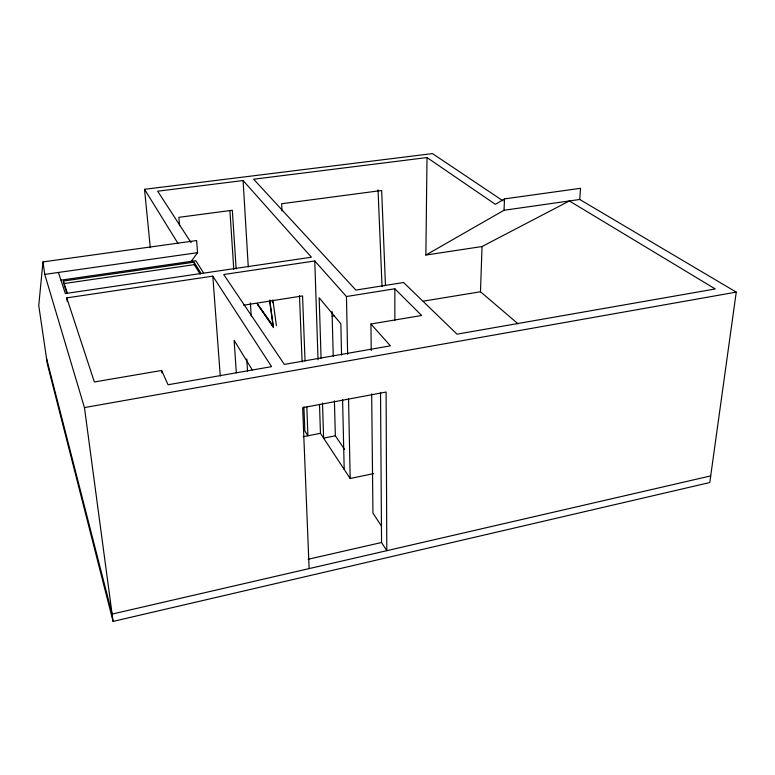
<?xml version="1.0" encoding="UTF-8"?>
<svg xmlns="http://www.w3.org/2000/svg" width="775" height="775" viewBox="0 0 775 775"><rect width="100%" height="100%" fill="white"/><g stroke="black" fill="none" stroke-linecap="round" stroke-linejoin="round"><path stroke-width="1.16" d="M425.863 255.052L427.015 157.557L253.657 179.219L355.88 290.073L403.562 282.517L457.027 334.17L715.257 288.959L569.363 200.958L482.04 246.528L425.863 255.052L504.031 210.257L579.719 199.475L736.25 292.117L709.784 482.534L113.082 621.405L47.343 363.969L38.75 305.524L42.974 261.911L196.608 240.56L197.577 252.669L190.543 262.347M518.039 323.805L480.49 291.758L482.04 246.528M504.031 210.257L504.515 198.894L580.523 188.306L579.719 199.475M504.515 198.894L495.38 204.338L427.015 157.557M710.704 475.908L112.104 614.081L46.519 358.331M308.13 559.269L381.552 542.51L386.802 550.676L386.105 392.043L302.657 407.689L309.128 568.598M319.503 404.405L320.453 433.332L350.174 478.504L373.744 473.573M303.238 436.693L320.453 433.332M344.575 449.413L335.352 435.821L323.611 438.137L322.497 403.048M42.974 261.911L44.756 274.398L84.446 407.582L736.25 292.117M161.617 370.469L94.356 381.978L66.766 297.881L212.815 276.142L271.56 366.643L168.078 384.758L161.617 370.469L161.849 372.882M370.944 323.998L421.639 315.473L394.843 288.784L346.454 296.515L314.776 260.972L223.723 274.524L284.338 364.405L390.406 345.834L370.944 323.998L371.225 350.494M331.971 316.171L334.335 315.783M423.276 301.165L480.49 291.758M243.65 305.205L302.55 295.914L305.05 361.024M60.944 280.153L195.823 260.71L203.699 273.12M200.163 274.147L194.234 264.662L63.695 283.611L63.347 281.054L194.031 262.173L201.151 273.498M44.756 274.398L197.577 252.669M150.302 247.709L144.528 189.303L432.46 153.595L503.014 200.851M58.416 272.451L65.342 293.56L311.424 257.213L243.088 180.536L157.674 191.202L191.096 242.682M273.449 326.391L257.503 304.178L273.158 326.488L269.613 300.807M381.581 526.235L372.94 513.098L371.68 393.855M144.528 189.303L177.988 243.389M252.204 369.859L234.118 340.293L236.327 372.872M63.347 281.054L67.406 293.25M64.063 284.725L66.65 292.524M257.155 303.606L273.459 327.622L269.778 300.061M272.877 299.973L276.384 325.607M272.393 300.516L272.693 302.686M66.766 297.881L67.251 301.465M84.446 407.582L113.082 621.405M179.587 225.719L178.87 217.329L232.335 210.257L236.142 268.954M194.031 262.173L194.234 264.662M212.815 276.142L220.265 376.001M229.904 210.529L233.788 269.448M246.77 359.009L247.525 371.041M243.088 180.536L248.271 266.92M250.422 302.918L251.216 316.113M281.964 210.916L281.645 203.728L381.668 190.495L385.466 285.568M378.045 189.865L382.046 286.547M299.479 295.537L302.114 362.032M303.887 406.768L304.846 430.939L307.927 435.782L306.813 406.846M314.776 260.972L318.031 359.803M321.082 358.282L319.164 297.794L340.845 323.776L341.562 355.066M332.049 311.502L333.24 356.161M334.422 400.82L335.352 435.821M342.589 399.6L344.197 469.418M346.454 296.515L347.636 354.369M348.547 398.96L350.174 478.504M380.535 392.412L381.552 542.51M394.843 288.784L394.863 320.259"/></g></svg>
